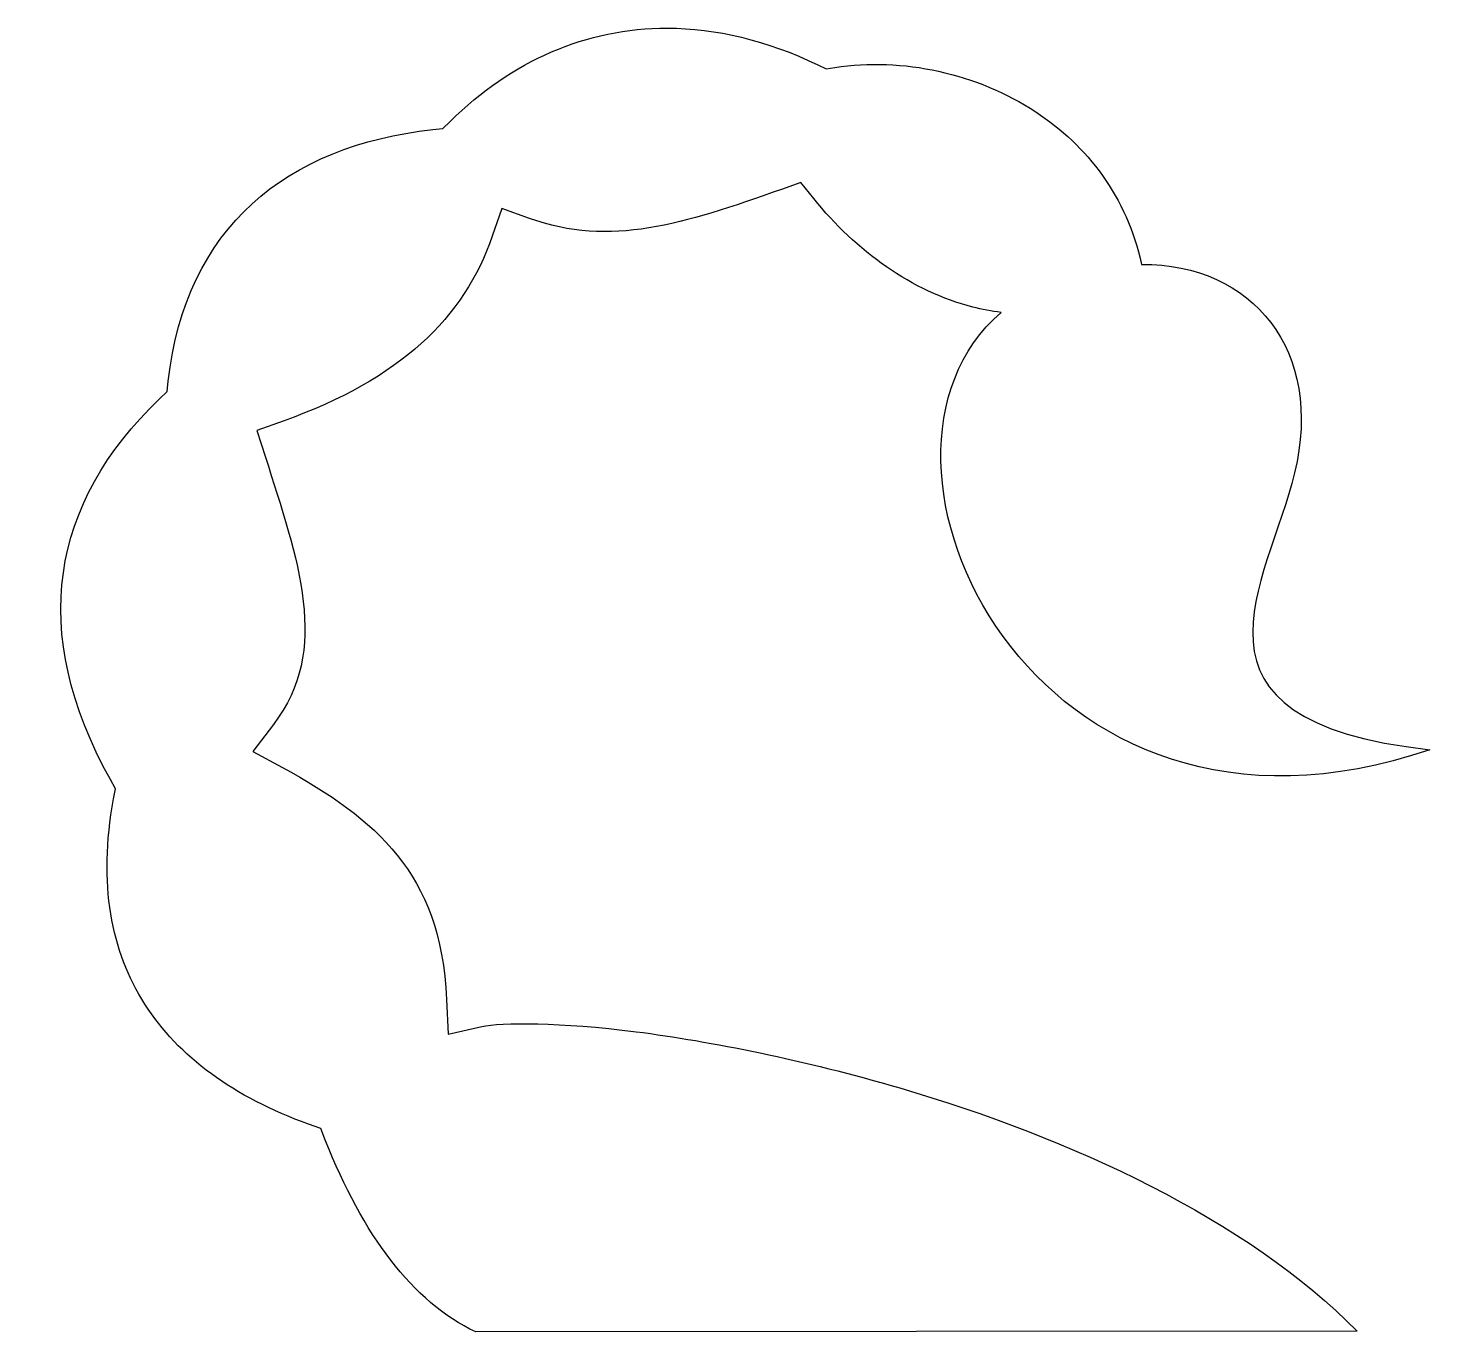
# Model space of a CAD drawing. Header units: centimetres. Extents: x -10 to 10, y -9.9 to 8.6.
import ezdxf

# ---------------------------------------------------------------- set-up
doc = ezdxf.new("R2010")
doc.units = ezdxf.units.CM
doc.header["$MEASUREMENT"] = 0
doc.layers.add('Layer 1', color=7, linetype='Continuous')

msp = doc.modelspace()

# ---------------------------------------------------------------- linework, layer by layer
at = {"layer": 'Layer 1'}
msp.add_open_spline([(-0.92112, 8.6457), (-2.07391, 8.64717), (-3.13928, 8.18059), (-4.0165, 7.31614), (-4.0165, 7.31614), (-4.0165, 7.31614), (-4.01777, 7.31487), (-4.01777, 7.31487), (-4.01777, 7.31487), (-4.01777, 7.31487), (-4.11927, 7.21337), (-4.11927, 7.21337), (-4.11927, 7.21337), (-4.11927, 7.21337), (-4.26294, 7.19886), (-4.26294, 7.19886), (-4.26294, 7.19886), (-6.35004, 6.97103), (-7.79265, 5.80099), (-8.03697, 3.61058), (-8.03697, 3.61058), (-8.03697, 3.61058), (-8.05278, 3.46299), (-8.05278, 3.46299), (-8.05278, 3.46299), (-8.05278, 3.46299), (-8.16073, 3.35884), (-8.16073, 3.35884), (-8.16073, 3.35884), (-9.70859, 1.87592), (-10.03497, 0.04035), (-8.86051, -2.07029), (-8.86051, -2.07029), (-8.86051, -2.07029), (-8.78933, -2.19932), (-8.78933, -2.19932), (-8.78933, -2.19932), (-8.78933, -2.19932), (-8.81573, -2.34438), (-8.81573, -2.34438), (-8.81573, -2.34438), (-9.03803, -3.56758), (-8.84996, -4.51703), (-8.37034, -5.271), (-8.37034, -5.271), (-7.89072, -6.02497), (-7.09784, -6.59895), (-6.0366, -6.98407), (-6.0366, -6.98407), (-6.0366, -6.98407), (-5.86266, -7.04732), (-5.86266, -7.04732), (-5.86266, -7.04732), (-5.86266, -7.04732), (-5.79418, -7.21865), (-5.79418, -7.21865), (-5.79418, -7.21865), (-5.2605, -8.55424), (-4.56212, -9.51588), (-3.65019, -9.94637), (-3.65019, -9.94637), (-3.65019, -9.94637), (8.91452, -9.93709), (8.91452, -9.93709), (8.91452, -9.93709), (7.34924, -8.33361), (4.81056, -7.17606), (2.39695, -6.46751), (2.39695, -6.46751), (1.0305, -6.06637), (-0.29337, -5.80353), (-1.36528, -5.66505), (-1.36528, -5.66505), (-2.43711, -5.52649), (-3.29699, -5.53024), (-3.56455, -5.59126), (-3.56455, -5.59126), (-3.56455, -5.59126), (-4.04556, -5.70191), (-4.04556, -5.70191), (-4.04556, -5.70191), (-4.04556, -5.70191), (-4.06799, -5.2077), (-4.06799, -5.2077), (-4.06799, -5.2077), (-4.10834, -4.2768), (-4.36789, -3.65255), (-4.7703, -3.14935), (-4.7703, -3.14935), (-5.17271, -2.64629), (-5.7373, -2.26129), (-6.40697, -1.89751), (-6.40697, -1.89751), (-6.40697, -1.89751), (-6.83121, -1.6669), (-6.83121, -1.6669), (-6.83121, -1.6669), (-6.83121, -1.6669), (-6.5373, -1.28351), (-6.5373, -1.28351), (-6.5373, -1.28351), (-6.1211, -0.74178), (-6.04014, -0.1777), (-6.1117, 0.47042), (-6.1117, 0.47042), (-6.18339, 1.11854), (-6.42813, 1.82612), (-6.65069, 2.53007), (-6.65069, 2.53007), (-6.65069, 2.53007), (-6.77057, 2.90832), (-6.77057, 2.90832), (-6.77057, 2.90832), (-6.77057, 2.90832), (-6.39629, 3.04267), (-6.39629, 3.04267), (-6.39629, 3.04267), (-4.72239, 3.64146), (-3.81907, 4.5137), (-3.41556, 5.67943), (-3.41556, 5.67943), (-3.41556, 5.67943), (-3.27978, 6.07218), (-3.27978, 6.07218), (-3.27978, 6.07218), (-3.27978, 6.07218), (-2.8872, 5.93248), (-2.8872, 5.93248), (-2.8872, 5.93248), (-1.72952, 5.51923), (-0.70134, 5.8473), (0.70762, 6.34627), (0.70762, 6.34627), (0.70762, 6.34627), (0.98441, 6.4438), (0.98441, 6.4438), (0.98441, 6.4438), (0.98441, 6.4438), (1.16759, 6.21449), (1.16759, 6.21449), (1.16759, 6.21449), (1.76195, 5.46993), (2.57769, 4.88649), (3.43412, 4.66743), (3.43412, 4.66743), (3.56762, 4.63327), (3.70222, 4.60907), (3.83733, 4.59237), (3.83733, 4.59237), (1.43038, 2.52327), (4.28515, -3.584), (9.95295, -1.64326), (9.95295, -1.64326), (6.1849, -1.22947), (7.63911, 0.72215), (8.0225, 2.30345), (8.0225, 2.30345), (8.44544, 4.04773), (7.42228, 5.28818), (5.84031, 5.27756), (5.84031, 5.27756), (5.63086, 6.23941), (5.07011, 6.96495), (4.33154, 7.45191), (4.33154, 7.45191), (3.49366, 8.00418), (2.42993, 8.23244), (1.46935, 8.08569), (1.46935, 8.08569), (1.46935, 8.08569), (1.34285, 8.06587), (1.34285, 8.06587), (1.34285, 8.06587), (1.34285, 8.06587), (1.22689, 8.12128), (1.22689, 8.12128), (1.22689, 8.12128), (0.49388, 8.4752), (-0.22904, 8.64488), (-0.92106, 8.64572), (-0.92106, 8.64572), (-0.92106, 8.64572), (-0.92112, 8.6457), (-0.92112, 8.6457)], degree=3, knots=[0, 0, 0, 0, 0.0212766, 0.0212766, 0.0212766, 0.0212766, 0.04255319, 0.04255319, 0.04255319, 0.04255319, 0.06382979, 0.06382979, 0.06382979, 0.06382979, 0.08510638, 0.08510638, 0.08510638, 0.08510638, 0.10638298, 0.10638298, 0.10638298, 0.10638298, 0.12765957, 0.12765957, 0.12765957, 0.12765957, 0.14893617, 0.14893617, 0.14893617, 0.14893617, 0.17021277, 0.17021277, 0.17021277, 0.17021277, 0.19148936, 0.19148936, 0.19148936, 0.19148936, 0.21276596, 0.21276596, 0.21276596, 0.21276596, 0.23404255, 0.23404255, 0.23404255, 0.23404255, 0.25531915, 0.25531915, 0.25531915, 0.25531915, 0.27659574, 0.27659574, 0.27659574, 0.27659574, 0.29787234, 0.29787234, 0.29787234, 0.29787234, 0.31914894, 0.31914894, 0.31914894, 0.31914894, 0.34042553, 0.34042553, 0.34042553, 0.34042553, 0.36170213, 0.36170213, 0.36170213, 0.36170213, 0.38297872, 0.38297872, 0.38297872, 0.38297872, 0.40425532, 0.40425532, 0.40425532, 0.40425532, 0.42553191, 0.42553191, 0.42553191, 0.42553191, 0.44680851, 0.44680851, 0.44680851, 0.44680851, 0.46808511, 0.46808511, 0.46808511, 0.46808511, 0.4893617, 0.4893617, 0.4893617, 0.4893617, 0.5106383, 0.5106383, 0.5106383, 0.5106383, 0.53191489, 0.53191489, 0.53191489, 0.53191489, 0.55319149, 0.55319149, 0.55319149, 0.55319149, 0.57446809, 0.57446809, 0.57446809, 0.57446809, 0.59574468, 0.59574468, 0.59574468, 0.59574468, 0.61702128, 0.61702128, 0.61702128, 0.61702128, 0.63829787, 0.63829787, 0.63829787, 0.63829787, 0.65957447, 0.65957447, 0.65957447, 0.65957447, 0.68085106, 0.68085106, 0.68085106, 0.68085106, 0.70212766, 0.70212766, 0.70212766, 0.70212766, 0.72340426, 0.72340426, 0.72340426, 0.72340426, 0.74468085, 0.74468085, 0.74468085, 0.74468085, 0.76595745, 0.76595745, 0.76595745, 0.76595745, 0.78723404, 0.78723404, 0.78723404, 0.78723404, 0.80851064, 0.80851064, 0.80851064, 0.80851064, 0.82978723, 0.82978723, 0.82978723, 0.82978723, 0.85106383, 0.85106383, 0.85106383, 0.85106383, 0.87234043, 0.87234043, 0.87234043, 0.87234043, 0.89361702, 0.89361702, 0.89361702, 0.89361702, 0.91489362, 0.91489362, 0.91489362, 0.91489362, 0.93617021, 0.93617021, 0.93617021, 0.93617021, 0.95744681, 0.95744681, 0.95744681, 0.95744681, 1, 1, 1, 1], dxfattribs=at)

doc.saveas('drawing.dxf')
